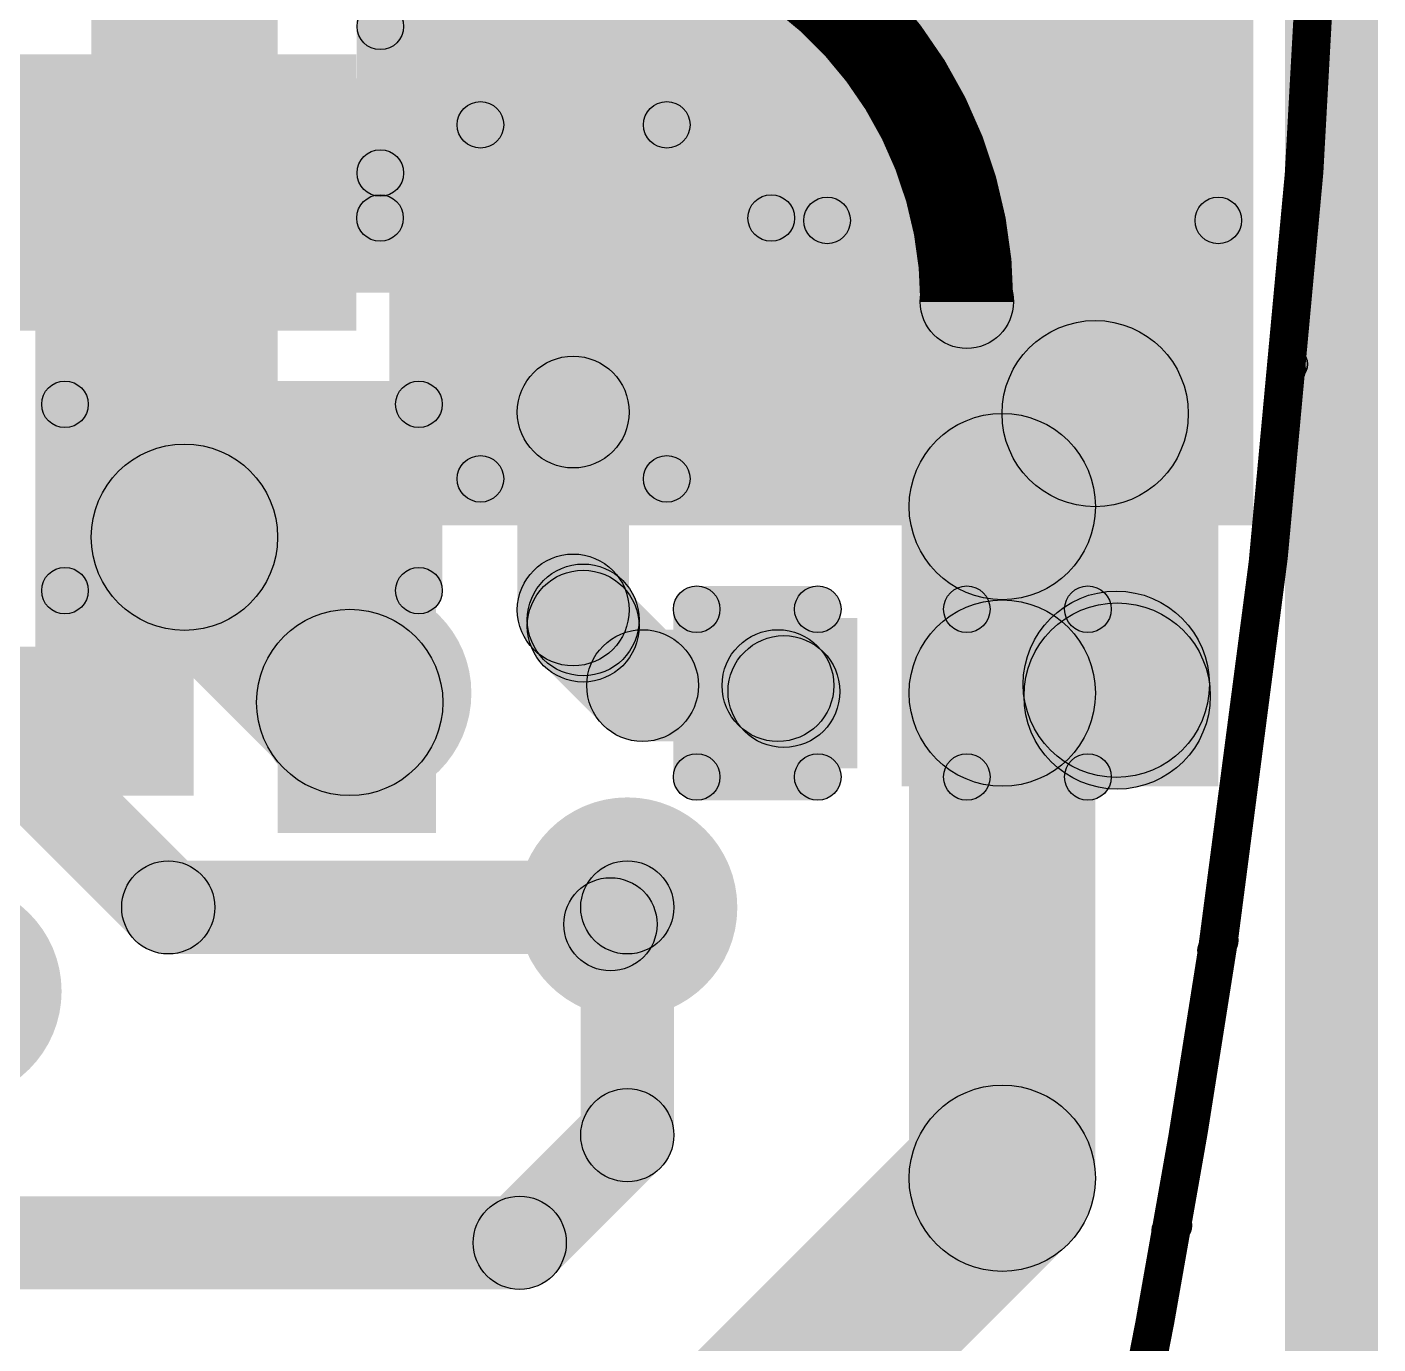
# Model space of a CAD drawing. Header units: millimetres. Extents: x -0.55 to 1.07, y -0.21 to 1.95.
# Drawn here: x 0.7521 to 0.8971, y 0.4351 to 0.5765 of the extents above; entities that cross this region are included whole.
import ezdxf

# ---------------------------------------------------------------- set-up
doc = ezdxf.new("R2010")
doc.units = ezdxf.units.MM
doc.header["$MEASUREMENT"] = 0
for name, color, linetype in [('BottomLayer', 5, 'Continuous'), ('BottomOverlay', 54, 'Continuous'), ('BottomPaste', 16, 'Continuous'), ('BottomSolder', 6, 'Continuous'), ('Mechanical1', 6, 'Continuous'), ('Mechanical2', 216, 'Continuous'), ('TopLayer', 1, 'Continuous'), ('TopOverlay', 2, 'Continuous'), ('TopPaste', 8, 'Continuous'), ('TopSolder', 216, 'Continuous'), ('ViaHoleLayer', 16, 'Continuous')]:
    doc.layers.add(name, color=color, linetype=linetype)

# ---------------------------------------------------------------- blocks, each defined once
blk = doc.blocks.new('R___0201_7')
at = {"layer": 'TopLayer'}
for points in [[(-0.01614, 0.00728), (-0.00551, 0.00728), (-0.00551, -0.00728), (-0.01614, -0.00728)], [(0.00551, 0.00728), (0.01614, 0.00728), (0.01614, -0.00728), (0.00551, -0.00728)]]:
    blk.add_hatch(color=1, dxfattribs=at).paths.add_polyline_path(points)
at = {"layer": 'TopOverlay'}
h = blk.add_hatch(color=2, dxfattribs=at)
edge = h.paths.add_edge_path()
edge.add_arc((-0.019, 0.01), 0.0025, 0, 360)
h = blk.add_hatch(color=2, dxfattribs=at)
edge = h.paths.add_edge_path()
edge.add_arc((-0.019, 0.01), 0.0025, 0, 360)
for points in [[(0.019, 0.0125), (0.019, 0.0075), (-0.019, 0.0075), (-0.019, 0.0125)], [(-0.0215, 0.01), (-0.0165, 0.01), (-0.0165, -0.01), (-0.0215, -0.01)], [(0.0165, 0.01), (0.0215, 0.01), (0.0215, -0.01), (0.0165, -0.01)], [(0.019, -0.0075), (0.019, -0.0125), (-0.019, -0.0125), (-0.019, -0.0075)]]:
    blk.add_hatch(color=2, dxfattribs=at).paths.add_polyline_path(points)
h = blk.add_hatch(color=2, dxfattribs=at)
edge = h.paths.add_edge_path()
edge.add_arc((0.019, 0.01), 0.0025, 0, 360)
h = blk.add_hatch(color=2, dxfattribs=at)
edge = h.paths.add_edge_path()
edge.add_arc((0.019, 0.01), 0.0025, 0, 360)
h = blk.add_hatch(color=2, dxfattribs=at)
edge = h.paths.add_edge_path()
edge.add_arc((-0.019, -0.01), 0.0025, 0, 360)
h = blk.add_hatch(color=2, dxfattribs=at)
edge = h.paths.add_edge_path()
edge.add_arc((-0.019, -0.01), 0.0025, 0, 360)
h = blk.add_hatch(color=2, dxfattribs=at)
edge = h.paths.add_edge_path()
edge.add_arc((0.019, -0.01), 0.0025, 0, 360)
h = blk.add_hatch(color=2, dxfattribs=at)
edge = h.paths.add_edge_path()
edge.add_arc((0.019, -0.01), 0.0025, 0, 360)
at = {"layer": 'TopPaste'}
for points in [[(-0.01614, 0.00728), (-0.00551, 0.00728), (-0.00551, -0.00728), (-0.01614, -0.00728)], [(0.00551, 0.00728), (0.01614, 0.00728), (0.01614, -0.00728), (0.00551, -0.00728)]]:
    blk.add_hatch(color=8, dxfattribs=at).paths.add_polyline_path(points)
at = {"layer": 'TopSolder'}
for points in [[(-0.02014, 0.01128), (-0.00151, 0.01128), (-0.00151, -0.01128), (-0.02014, -0.01128)], [(0.00151, 0.01128), (0.02014, 0.01128), (0.02014, -0.01128), (0.00151, -0.01128)]]:
    blk.add_hatch(color=216, dxfattribs=at).paths.add_polyline_path(points)
at = {"layer": 'TopOverlay'}
for centre in [(-0.019, 0.01), (-0.019, 0.01), (0.019, 0.01), (0.019, 0.01), (-0.019, -0.01), (-0.019, -0.01), (0.019, -0.01), (0.019, -0.01)]:
    blk.add_circle(centre, 0.0025, dxfattribs=at)
blk = doc.blocks.new('TPS61089RNRT_42')
at = {"layer": 'TopLayer'}
for points in [[(-0.01969, 0.04724), (0.01969, 0.04724), (0.01969, 0.00787), (-0.01969, 0.00787)], [(-0.05709, 0.03445), (-0.03543, 0.03445), (-0.03543, 0.02461), (-0.05709, 0.02461)], [(0.03543, 0.03445), (0.05709, 0.03445), (0.05709, 0.02461), (0.03543, 0.02461)], [(-0.05709, 0.01476), (-0.03543, 0.01476), (-0.03543, 0.00492), (-0.05709, 0.00492)], [(0.03543, 0.01476), (0.05709, 0.01476), (0.05709, 0.00492), (0.03543, 0.00492)], [(-0.05709, -0.00492), (-0.03543, -0.00492), (-0.03543, -0.01476), (-0.05709, -0.01476)], [(0.03543, -0.00492), (0.05709, -0.00492), (0.05709, -0.01476), (0.03543, -0.01476)], [(-0.02067, -0.00787), (-0.00689, -0.00787), (-0.00689, -0.04724), (-0.02067, -0.04724)], [(0.00689, -0.00787), (0.02067, -0.00787), (0.02067, -0.04724), (0.00689, -0.04724)], [(-0.05709, -0.02461), (-0.03543, -0.02461), (-0.03543, -0.03445), (-0.05709, -0.03445)], [(0.03543, -0.02461), (0.05709, -0.02461), (0.05709, -0.03445), (0.03543, -0.03445)]]:
    blk.add_hatch(color=1, dxfattribs=at).paths.add_polyline_path(points)
at = {"layer": 'TopOverlay'}
h = blk.add_hatch(color=2, dxfattribs=at)
edge = h.paths.add_edge_path()
edge.add_arc((-0.048, 0.051), 0.0025, 0, 360)
h = blk.add_hatch(color=2, dxfattribs=at)
edge = h.paths.add_edge_path()
edge.add_arc((-0.042, 0.051), 0.0025, 0, 360)
h = blk.add_hatch(color=2, dxfattribs=at)
edge = h.paths.add_edge_path()
edge.add_arc((-0.0445, 0.04194), 0.0025, 0, 360)
for points in [[(-0.0445, 0.03944), (-0.0445, 0.04444), (-0.02731, 0.04444), (-0.02731, 0.03944)], [(0.02693, 0.03925), (0.02693, 0.04425), (0.04412, 0.04425), (0.04412, 0.03925)], [(-0.04417, -0.04353), (-0.04417, -0.03853), (-0.02843, -0.03853), (-0.02843, -0.04353)], [(0.02897, -0.04365), (0.02897, -0.03865), (0.04436, -0.03865), (0.04436, -0.04365)]]:
    blk.add_hatch(color=2, dxfattribs=at).paths.add_polyline_path(points)
h = blk.add_hatch(color=2, dxfattribs=at)
edge = h.paths.add_edge_path()
edge.add_arc((-0.02731, 0.04194), 0.0025, 0, 360)
h = blk.add_hatch(color=2, dxfattribs=at)
edge = h.paths.add_edge_path()
edge.add_arc((0.02693, 0.04175), 0.0025, 0, 360)
h = blk.add_hatch(color=2, dxfattribs=at)
edge = h.paths.add_edge_path()
edge.add_arc((0.04412, 0.04175), 0.0025, 0, 360)
h = blk.add_hatch(color=2, dxfattribs=at)
edge = h.paths.add_edge_path()
edge.add_arc((-0.04417, -0.04103), 0.0025, 0, 360)
h = blk.add_hatch(color=2, dxfattribs=at)
edge = h.paths.add_edge_path()
edge.add_arc((-0.02843, -0.04103), 0.0025, 0, 360)
h = blk.add_hatch(color=2, dxfattribs=at)
edge = h.paths.add_edge_path()
edge.add_arc((0.02897, -0.04115), 0.0025, 0, 360)
h = blk.add_hatch(color=2, dxfattribs=at)
edge = h.paths.add_edge_path()
edge.add_arc((0.04436, -0.04115), 0.0025, 0, 360)
at = {"layer": 'TopPaste'}
for points in [[(-0.01969, 0.04724), (0.01969, 0.04724), (0.01969, 0.00787), (-0.01969, 0.00787)], [(-0.05709, 0.03445), (-0.03543, 0.03445), (-0.03543, 0.02461), (-0.05709, 0.02461)], [(0.03543, 0.03445), (0.05709, 0.03445), (0.05709, 0.02461), (0.03543, 0.02461)], [(-0.05709, 0.01476), (-0.03543, 0.01476), (-0.03543, 0.00492), (-0.05709, 0.00492)], [(0.03543, 0.01476), (0.05709, 0.01476), (0.05709, 0.00492), (0.03543, 0.00492)], [(-0.05709, -0.00492), (-0.03543, -0.00492), (-0.03543, -0.01476), (-0.05709, -0.01476)], [(0.03543, -0.00492), (0.05709, -0.00492), (0.05709, -0.01476), (0.03543, -0.01476)], [(-0.02067, -0.00787), (-0.00689, -0.00787), (-0.00689, -0.04724), (-0.02067, -0.04724)], [(0.00689, -0.00787), (0.02067, -0.00787), (0.02067, -0.04724), (0.00689, -0.04724)], [(-0.05709, -0.02461), (-0.03543, -0.02461), (-0.03543, -0.03445), (-0.05709, -0.03445)], [(0.03543, -0.02461), (0.05709, -0.02461), (0.05709, -0.03445), (0.03543, -0.03445)]]:
    blk.add_hatch(color=8, dxfattribs=at).paths.add_polyline_path(points)
at = {"layer": 'TopSolder'}
for points in [[(-0.02369, 0.05124), (0.02369, 0.05124), (0.02369, 0.00387), (-0.02369, 0.00387)], [(-0.06109, 0.03845), (-0.03143, 0.03845), (-0.03143, 0.02061), (-0.06109, 0.02061)], [(0.03143, 0.03845), (0.06109, 0.03845), (0.06109, 0.02061), (0.03143, 0.02061)], [(-0.06109, 0.01876), (-0.03143, 0.01876), (-0.03143, 0.00092), (-0.06109, 0.00092)], [(0.03143, 0.01876), (0.06109, 0.01876), (0.06109, 0.00092), (0.03143, 0.00092)], [(-0.06109, -0.00092), (-0.03143, -0.00092), (-0.03143, -0.01876), (-0.06109, -0.01876)], [(0.03143, -0.00092), (0.06109, -0.00092), (0.06109, -0.01876), (0.03143, -0.01876)], [(-0.02467, -0.00387), (-0.00289, -0.00387), (-0.00289, -0.05124), (-0.02467, -0.05124)], [(0.00289, -0.00387), (0.02467, -0.00387), (0.02467, -0.05124), (0.00289, -0.05124)], [(-0.06109, -0.02061), (-0.03143, -0.02061), (-0.03143, -0.03845), (-0.06109, -0.03845)], [(0.03143, -0.02061), (0.06109, -0.02061), (0.06109, -0.03845), (0.03143, -0.03845)]]:
    blk.add_hatch(color=216, dxfattribs=at).paths.add_polyline_path(points)
at = {"layer": 'TopOverlay', "const_width": 0.005}
blk.add_lwpolyline([(-0.042, 0.051, 1), (-0.048, 0.051, 1)], format="xyb", close=True, dxfattribs=at)
at = {"layer": 'TopOverlay'}
for centre in [(-0.048, 0.051), (-0.042, 0.051), (-0.0445, 0.04194), (-0.02731, 0.04194), (0.02693, 0.04175), (0.04412, 0.04175), (-0.04417, -0.04103), (-0.02843, -0.04103), (0.02897, -0.04115), (0.04436, -0.04115)]:
    blk.add_circle(centre, 0.0025, dxfattribs=at)
blk = doc.blocks.new('R___0201_59')
at = {"layer": 'TopLayer'}
for points in [[(-0.01614, 0.00728), (-0.00551, 0.00728), (-0.00551, -0.00728), (-0.01614, -0.00728)], [(0.00551, 0.00728), (0.01614, 0.00728), (0.01614, -0.00728), (0.00551, -0.00728)]]:
    blk.add_hatch(color=1, dxfattribs=at).paths.add_polyline_path(points)
at = {"layer": 'TopOverlay'}
h = blk.add_hatch(color=2, dxfattribs=at)
edge = h.paths.add_edge_path()
edge.add_arc((-0.019, 0.01), 0.0025, 0, 360)
h = blk.add_hatch(color=2, dxfattribs=at)
edge = h.paths.add_edge_path()
edge.add_arc((-0.019, 0.01), 0.0025, 0, 360)
for points in [[(0.019, 0.0125), (0.019, 0.0075), (-0.019, 0.0075), (-0.019, 0.0125)], [(-0.0165, -0.01), (-0.0215, -0.01), (-0.0215, 0.01), (-0.0165, 0.01)], [(0.0215, -0.01), (0.0165, -0.01), (0.0165, 0.01), (0.0215, 0.01)], [(0.019, -0.0075), (0.019, -0.0125), (-0.019, -0.0125), (-0.019, -0.0075)]]:
    blk.add_hatch(color=2, dxfattribs=at).paths.add_polyline_path(points)
h = blk.add_hatch(color=2, dxfattribs=at)
edge = h.paths.add_edge_path()
edge.add_arc((0.019, 0.01), 0.0025, 0, 360)
h = blk.add_hatch(color=2, dxfattribs=at)
edge = h.paths.add_edge_path()
edge.add_arc((0.019, 0.01), 0.0025, 0, 360)
h = blk.add_hatch(color=2, dxfattribs=at)
edge = h.paths.add_edge_path()
edge.add_arc((-0.019, -0.01), 0.0025, 0, 360)
h = blk.add_hatch(color=2, dxfattribs=at)
edge = h.paths.add_edge_path()
edge.add_arc((-0.019, -0.01), 0.0025, 0, 360)
h = blk.add_hatch(color=2, dxfattribs=at)
edge = h.paths.add_edge_path()
edge.add_arc((0.019, -0.01), 0.0025, 0, 360)
h = blk.add_hatch(color=2, dxfattribs=at)
edge = h.paths.add_edge_path()
edge.add_arc((0.019, -0.01), 0.0025, 0, 360)
at = {"layer": 'TopPaste'}
for points in [[(-0.01614, 0.00728), (-0.00551, 0.00728), (-0.00551, -0.00728), (-0.01614, -0.00728)], [(0.00551, 0.00728), (0.01614, 0.00728), (0.01614, -0.00728), (0.00551, -0.00728)]]:
    blk.add_hatch(color=8, dxfattribs=at).paths.add_polyline_path(points)
at = {"layer": 'TopSolder'}
for points in [[(-0.02014, 0.01128), (-0.00151, 0.01128), (-0.00151, -0.01128), (-0.02014, -0.01128)], [(0.00151, 0.01128), (0.02014, 0.01128), (0.02014, -0.01128), (0.00151, -0.01128)]]:
    blk.add_hatch(color=216, dxfattribs=at).paths.add_polyline_path(points)
at = {"layer": 'TopOverlay'}
for centre in [(-0.019, 0.01), (-0.019, 0.01), (0.019, 0.01), (0.019, 0.01), (-0.019, -0.01), (-0.019, -0.01), (0.019, -0.01), (0.019, -0.01)]:
    blk.add_circle(centre, 0.0025, dxfattribs=at)
blk = doc.blocks.new('C___0201_77')
at = {"layer": 'TopLayer'}
for points in [[(-0.01772, 0.00591), (-0.00591, 0.00591), (-0.00591, -0.00591), (-0.01772, -0.00591)], [(0.00591, 0.00591), (0.01772, 0.00591), (0.01772, -0.00591), (0.00591, -0.00591)]]:
    blk.add_hatch(color=1, dxfattribs=at).paths.add_polyline_path(points)
at = {"layer": 'TopOverlay'}
h = blk.add_hatch(color=2, dxfattribs=at)
edge = h.paths.add_edge_path()
edge.add_arc((-0.021, 0.009), 0.0025, 0, 360)
h = blk.add_hatch(color=2, dxfattribs=at)
edge = h.paths.add_edge_path()
edge.add_arc((-0.021, 0.009), 0.0025, 0, 360)
for points in [[(-0.008, 0.0115), (-0.008, 0.0065), (-0.021, 0.0065), (-0.021, 0.0115)], [(0.021, 0.0115), (0.021, 0.0065), (0.008, 0.0065), (0.008, 0.0115)], [(-0.0235, 0.009), (-0.0185, 0.009), (-0.0185, -0.009), (-0.0235, -0.009)], [(0.0185, 0.009), (0.0235, 0.009), (0.0235, -0.009), (0.0185, -0.009)], [(-0.008, -0.0065), (-0.008, -0.0115), (-0.021, -0.0115), (-0.021, -0.0065)], [(0.021, -0.0065), (0.021, -0.0115), (0.008, -0.0115), (0.008, -0.0065)]]:
    blk.add_hatch(color=2, dxfattribs=at).paths.add_polyline_path(points)
h = blk.add_hatch(color=2, dxfattribs=at)
edge = h.paths.add_edge_path()
edge.add_arc((-0.008, 0.009), 0.0025, 0, 360)
h = blk.add_hatch(color=2, dxfattribs=at)
edge = h.paths.add_edge_path()
edge.add_arc((0.008, 0.009), 0.0025, 0, 360)
h = blk.add_hatch(color=2, dxfattribs=at)
edge = h.paths.add_edge_path()
edge.add_arc((0.021, 0.009), 0.0025, 0, 360)
h = blk.add_hatch(color=2, dxfattribs=at)
edge = h.paths.add_edge_path()
edge.add_arc((0.021, 0.009), 0.0025, 0, 360)
h = blk.add_hatch(color=2, dxfattribs=at)
edge = h.paths.add_edge_path()
edge.add_arc((-0.021, -0.009), 0.0025, 0, 360)
h = blk.add_hatch(color=2, dxfattribs=at)
edge = h.paths.add_edge_path()
edge.add_arc((-0.021, -0.009), 0.0025, 0, 360)
h = blk.add_hatch(color=2, dxfattribs=at)
edge = h.paths.add_edge_path()
edge.add_arc((-0.008, -0.009), 0.0025, 0, 360)
h = blk.add_hatch(color=2, dxfattribs=at)
edge = h.paths.add_edge_path()
edge.add_arc((0.008, -0.009), 0.0025, 0, 360)
h = blk.add_hatch(color=2, dxfattribs=at)
edge = h.paths.add_edge_path()
edge.add_arc((0.021, -0.009), 0.0025, 0, 360)
h = blk.add_hatch(color=2, dxfattribs=at)
edge = h.paths.add_edge_path()
edge.add_arc((0.021, -0.009), 0.0025, 0, 360)
at = {"layer": 'TopPaste'}
for points in [[(-0.01772, 0.00591), (-0.00591, 0.00591), (-0.00591, -0.00591), (-0.01772, -0.00591)], [(0.00591, 0.00591), (0.01772, 0.00591), (0.01772, -0.00591), (0.00591, -0.00591)]]:
    blk.add_hatch(color=8, dxfattribs=at).paths.add_polyline_path(points)
at = {"layer": 'TopSolder'}
for points in [[(-0.01988, 0.00807), (-0.00374, 0.00807), (-0.00374, -0.00807), (-0.01988, -0.00807)], [(0.00374, 0.00807), (0.01988, 0.00807), (0.01988, -0.00807), (0.00374, -0.00807)]]:
    blk.add_hatch(color=216, dxfattribs=at).paths.add_polyline_path(points)
at = {"layer": 'TopOverlay'}
for centre in [(-0.021, 0.009), (-0.021, 0.009), (-0.008, 0.009), (0.008, 0.009), (0.021, 0.009), (0.021, 0.009), (-0.021, -0.009), (-0.021, -0.009), (-0.008, -0.009), (0.008, -0.009), (0.021, -0.009), (0.021, -0.009)]:
    blk.add_circle(centre, 0.0025, dxfattribs=at)
blk = doc.blocks.new('C__0603_B_80')
at = {"layer": 'BottomLayer'}
for points in [[(-0.045, -0.0175), (-0.045, 0.0175), (-0.015, 0.0175), (-0.015, -0.0175)], [(0.015, -0.0175), (0.015, 0.0175), (0.045, 0.0175), (0.045, -0.0175)]]:
    blk.add_hatch(color=5, dxfattribs=at).paths.add_polyline_path(points)
at = {"layer": 'BottomOverlay'}
h = blk.add_hatch(color=54, dxfattribs=at)
edge = h.paths.add_edge_path()
edge.add_arc((-0.049, 0.021), 0.0025, 0, 360)
h = blk.add_hatch(color=54, dxfattribs=at)
edge = h.paths.add_edge_path()
edge.add_arc((-0.049, 0.021), 0.0025, 0, 360)
for points in [[(-0.049, 0.0185), (-0.049, 0.0235), (-0.018, 0.0235), (-0.018, 0.0185)], [(0.018, 0.0185), (0.018, 0.0235), (0.049, 0.0235), (0.049, 0.0185)], [(-0.0515, 0.021), (-0.0465, 0.021), (-0.0465, -0.021), (-0.0515, -0.021)], [(0.0465, 0.021), (0.0515, 0.021), (0.0515, -0.021), (0.0465, -0.021)], [(-0.049, -0.0235), (-0.049, -0.0185), (-0.018, -0.0185), (-0.018, -0.0235)], [(0.018, -0.0235), (0.018, -0.0185), (0.049, -0.0185), (0.049, -0.0235)]]:
    blk.add_hatch(color=54, dxfattribs=at).paths.add_polyline_path(points)
h = blk.add_hatch(color=54, dxfattribs=at)
edge = h.paths.add_edge_path()
edge.add_arc((-0.018, 0.021), 0.0025, 0, 360)
h = blk.add_hatch(color=54, dxfattribs=at)
edge = h.paths.add_edge_path()
edge.add_arc((0.018, 0.021), 0.0025, 0, 360)
h = blk.add_hatch(color=54, dxfattribs=at)
edge = h.paths.add_edge_path()
edge.add_arc((0.049, 0.021), 0.0025, 0, 360)
h = blk.add_hatch(color=54, dxfattribs=at)
edge = h.paths.add_edge_path()
edge.add_arc((0.049, 0.021), 0.0025, 0, 360)
h = blk.add_hatch(color=54, dxfattribs=at)
edge = h.paths.add_edge_path()
edge.add_arc((-0.049, -0.021), 0.0025, 0, 360)
h = blk.add_hatch(color=54, dxfattribs=at)
edge = h.paths.add_edge_path()
edge.add_arc((-0.049, -0.021), 0.0025, 0, 360)
h = blk.add_hatch(color=54, dxfattribs=at)
edge = h.paths.add_edge_path()
edge.add_arc((-0.018, -0.021), 0.0025, 0, 360)
h = blk.add_hatch(color=54, dxfattribs=at)
edge = h.paths.add_edge_path()
edge.add_arc((0.018, -0.021), 0.0025, 0, 360)
h = blk.add_hatch(color=54, dxfattribs=at)
edge = h.paths.add_edge_path()
edge.add_arc((0.049, -0.021), 0.0025, 0, 360)
h = blk.add_hatch(color=54, dxfattribs=at)
edge = h.paths.add_edge_path()
edge.add_arc((0.049, -0.021), 0.0025, 0, 360)
at = {"layer": 'BottomPaste'}
for points in [[(-0.045, -0.0175), (-0.045, 0.0175), (-0.015, 0.0175), (-0.015, -0.0175)], [(0.015, -0.0175), (0.015, 0.0175), (0.045, 0.0175), (0.045, -0.0175)]]:
    blk.add_hatch(color=16, dxfattribs=at).paths.add_polyline_path(points)
at = {"layer": 'BottomSolder'}
for points in [[(-0.04736, -0.01986), (-0.04736, 0.01986), (-0.01264, 0.01986), (-0.01264, -0.01986)], [(0.01264, -0.01986), (0.01264, 0.01986), (0.04736, 0.01986), (0.04736, -0.01986)]]:
    blk.add_hatch(color=6, dxfattribs=at).paths.add_polyline_path(points)
at = {"layer": 'BottomOverlay'}
for centre in [(-0.049, 0.021), (-0.049, 0.021), (-0.018, 0.021), (0.018, 0.021), (0.049, 0.021), (0.049, 0.021), (-0.049, -0.021), (-0.049, -0.021), (-0.018, -0.021), (0.018, -0.021), (0.049, -0.021), (0.049, -0.021)]:
    blk.add_circle(centre, 0.0025, dxfattribs=at)
blk = doc.blocks.new('C__0603_B_81')
at = {"layer": 'BottomLayer'}
for points in [[(-0.045, -0.0175), (-0.045, 0.0175), (-0.015, 0.0175), (-0.015, -0.0175)], [(0.015, -0.0175), (0.015, 0.0175), (0.045, 0.0175), (0.045, -0.0175)]]:
    blk.add_hatch(color=5, dxfattribs=at).paths.add_polyline_path(points)
at = {"layer": 'BottomOverlay'}
h = blk.add_hatch(color=54, dxfattribs=at)
edge = h.paths.add_edge_path()
edge.add_arc((-0.049, 0.021), 0.0025, 0, 360)
h = blk.add_hatch(color=54, dxfattribs=at)
edge = h.paths.add_edge_path()
edge.add_arc((-0.049, 0.021), 0.0025, 0, 360)
for points in [[(-0.049, 0.0185), (-0.049, 0.0235), (-0.018, 0.0235), (-0.018, 0.0185)], [(0.018, 0.0185), (0.018, 0.0235), (0.049, 0.0235), (0.049, 0.0185)], [(-0.0515, 0.021), (-0.0465, 0.021), (-0.0465, -0.021), (-0.0515, -0.021)], [(0.0465, 0.021), (0.0515, 0.021), (0.0515, -0.021), (0.0465, -0.021)], [(-0.049, -0.0235), (-0.049, -0.0185), (-0.018, -0.0185), (-0.018, -0.0235)], [(0.018, -0.0235), (0.018, -0.0185), (0.049, -0.0185), (0.049, -0.0235)]]:
    blk.add_hatch(color=54, dxfattribs=at).paths.add_polyline_path(points)
h = blk.add_hatch(color=54, dxfattribs=at)
edge = h.paths.add_edge_path()
edge.add_arc((-0.018, 0.021), 0.0025, 0, 360)
h = blk.add_hatch(color=54, dxfattribs=at)
edge = h.paths.add_edge_path()
edge.add_arc((0.018, 0.021), 0.0025, 0, 360)
h = blk.add_hatch(color=54, dxfattribs=at)
edge = h.paths.add_edge_path()
edge.add_arc((0.049, 0.021), 0.0025, 0, 360)
h = blk.add_hatch(color=54, dxfattribs=at)
edge = h.paths.add_edge_path()
edge.add_arc((0.049, 0.021), 0.0025, 0, 360)
h = blk.add_hatch(color=54, dxfattribs=at)
edge = h.paths.add_edge_path()
edge.add_arc((-0.049, -0.021), 0.0025, 0, 360)
h = blk.add_hatch(color=54, dxfattribs=at)
edge = h.paths.add_edge_path()
edge.add_arc((-0.049, -0.021), 0.0025, 0, 360)
h = blk.add_hatch(color=54, dxfattribs=at)
edge = h.paths.add_edge_path()
edge.add_arc((-0.018, -0.021), 0.0025, 0, 360)
h = blk.add_hatch(color=54, dxfattribs=at)
edge = h.paths.add_edge_path()
edge.add_arc((0.018, -0.021), 0.0025, 0, 360)
h = blk.add_hatch(color=54, dxfattribs=at)
edge = h.paths.add_edge_path()
edge.add_arc((0.049, -0.021), 0.0025, 0, 360)
h = blk.add_hatch(color=54, dxfattribs=at)
edge = h.paths.add_edge_path()
edge.add_arc((0.049, -0.021), 0.0025, 0, 360)
at = {"layer": 'BottomPaste'}
for points in [[(-0.045, -0.0175), (-0.045, 0.0175), (-0.015, 0.0175), (-0.015, -0.0175)], [(0.015, -0.0175), (0.015, 0.0175), (0.045, 0.0175), (0.045, -0.0175)]]:
    blk.add_hatch(color=16, dxfattribs=at).paths.add_polyline_path(points)
at = {"layer": 'BottomSolder'}
for points in [[(-0.04736, -0.01986), (-0.04736, 0.01986), (-0.01264, 0.01986), (-0.01264, -0.01986)], [(0.01264, -0.01986), (0.01264, 0.01986), (0.04736, 0.01986), (0.04736, -0.01986)]]:
    blk.add_hatch(color=6, dxfattribs=at).paths.add_polyline_path(points)
at = {"layer": 'BottomOverlay'}
for centre in [(-0.049, 0.021), (-0.049, 0.021), (-0.018, 0.021), (0.018, 0.021), (0.049, 0.021), (0.049, 0.021), (-0.049, -0.021), (-0.049, -0.021), (-0.018, -0.021), (0.018, -0.021), (0.049, -0.021), (0.049, -0.021)]:
    blk.add_circle(centre, 0.0025, dxfattribs=at)

msp = doc.modelspace()

# ---------------------------------------------------------------- hatches: boundary and pattern name
at = {"layer": 'BottomLayer'}
for points in [[(0.779, 0.52174), (0.759, 0.52174), (0.759, 0.64144), (0.779, 0.64144)], [(0.88378, 0.593), (0.791, 0.593), (0.791, 0.523), (0.88378, 0.523)], [(0.76193, 0.51467), (0.77607, 0.52881), (0.79381, 0.51107), (0.77967, 0.49693)], [(0.74266, 0.49953), (0.74973, 0.5066), (0.7708, 0.48554), (0.76372, 0.47846)], [(0.76726, 0.477), (0.76726, 0.487), (0.81655, 0.487), (0.81655, 0.477)], [(0.81828, 0.47665), (0.81121, 0.48372), (0.81302, 0.48554), (0.82009, 0.47846)]]:
    msp.add_hatch(color=5, dxfattribs=at).paths.add_polyline_path(points)
h = msp.add_hatch(color=5, dxfattribs=at)
edge = h.paths.add_edge_path()
edge.add_arc((0.83911, 0.535), 0.01181, 0, 360)
h = msp.add_hatch(color=5, dxfattribs=at)
edge = h.paths.add_edge_path()
edge.add_arc((0.86678, 0.535), 0.01181, 0, 360)
h = msp.add_hatch(color=5, dxfattribs=at)
edge = h.paths.add_edge_path()
edge.add_arc((0.769, 0.52174), 0.01, 0, 360)
h = msp.add_hatch(color=5, dxfattribs=at)
edge = h.paths.add_edge_path()
edge.add_arc((0.769, 0.52174), 0.01, 0, 360)
h = msp.add_hatch(color=5, dxfattribs=at)
edge = h.paths.add_edge_path()
edge.add_arc((0.788, 0.505), 0.01181, 0, 360)
h = msp.add_hatch(color=5, dxfattribs=at)
edge = h.paths.add_edge_path()
edge.add_arc((0.78674, 0.504), 0.01, 0, 360)
h = msp.add_hatch(color=5, dxfattribs=at)
edge = h.paths.add_edge_path()
edge.add_arc((0.81655, 0.482), 0.01181, 0, 360)
h = msp.add_hatch(color=5, dxfattribs=at)
edge = h.paths.add_edge_path()
edge.add_arc((0.76726, 0.482), 0.005, 0, 360)
h = msp.add_hatch(color=5, dxfattribs=at)
edge = h.paths.add_edge_path()
edge.add_arc((0.76726, 0.482), 0.005, 0, 360)
h = msp.add_hatch(color=5, dxfattribs=at)
edge = h.paths.add_edge_path()
edge.add_arc((0.81655, 0.482), 0.005, 0, 360)
h = msp.add_hatch(color=5, dxfattribs=at)
edge = h.paths.add_edge_path()
edge.add_arc((0.81655, 0.482), 0.005, 0, 360)
h = msp.add_hatch(color=5, dxfattribs=at)
edge = h.paths.add_edge_path()
edge.add_arc((0.744, 0.473), 0.01181, 0, 360)
h = msp.add_hatch(color=5, dxfattribs=at)
edge = h.paths.add_edge_path()
edge.add_arc((0.81474, 0.48019), 0.005, 0, 360)
at = {"layer": 'Mechanical1'}
msp.add_hatch(color=6, dxfattribs=at).paths.add_polyline_path([(0.89715, -0.158), (0.88715, -0.158), (0.88715, 0.62993), (0.89715, 0.62993)])
at = {"layer": 'Mechanical2'}
h = msp.add_hatch(color=216, dxfattribs=at)
edge = h.paths.add_edge_path()
edge.add_arc((0.88735, 0.53976), 0.00197, 0, 360)
h = msp.add_hatch(color=216, dxfattribs=at)
edge = h.paths.add_edge_path()
edge.add_arc((0.88736, 0.53976), 0.00197, 0, 360)
for points in [[(0.88631, 0.53809), (0.8884, 0.54143), (0.88841, 0.54143), (0.88632, 0.53809)], [(0.87863, 0.47581), (0.88095, 0.47899), (0.88096, 0.47898), (0.87864, 0.4758)], [(0.87365, 0.44579), (0.87611, 0.44886), (0.87612, 0.44886), (0.87366, 0.44578)]]:
    msp.add_hatch(color=216, dxfattribs=at).paths.add_polyline_path(points)
h = msp.add_hatch(color=216, dxfattribs=at)
edge = h.paths.add_edge_path()
edge.add_arc((0.87979, 0.4774), 0.00197, 0, 360)
h = msp.add_hatch(color=216, dxfattribs=at)
edge = h.paths.add_edge_path()
edge.add_arc((0.87979, 0.4774), 0.00197, 0, 360)
h = msp.add_hatch(color=216, dxfattribs=at)
edge = h.paths.add_edge_path()
edge.add_arc((0.87979, 0.47739), 0.00197, 0, 360)
h = msp.add_hatch(color=216, dxfattribs=at)
edge = h.paths.add_edge_path()
edge.add_arc((0.8798, 0.47739), 0.00197, 0, 360)
h = msp.add_hatch(color=216, dxfattribs=at)
edge = h.paths.add_edge_path()
edge.add_arc((0.87488, 0.44733), 0.00197, 0, 360)
h = msp.add_hatch(color=216, dxfattribs=at)
edge = h.paths.add_edge_path()
edge.add_arc((0.87489, 0.44732), 0.00197, 0, 360)
at = {"layer": 'TopLayer'}
for points in [[(0.87914, 0.50469), (0.85914, 0.50469), (0.85914, 0.76143), (0.87914, 0.76143)], [(0.772, 0.548), (0.819, 0.548), (0.819, 0.571), (0.772, 0.571)], [(0.753, 0.518), (0.766, 0.518), (0.766, 0.57), (0.753, 0.57)], [(0.846, 0.495), (0.88, 0.495), (0.88, 0.552), (0.846, 0.552)], [(0.86388, 0.51796), (0.84974, 0.5321), (0.85971, 0.54207), (0.87385, 0.52793)], [(0.85681, 0.53422), (0.87675, 0.53578), (0.87902, 0.50673), (0.85908, 0.50518)], [(0.753, 0.508), (0.77, 0.508), (0.77, 0.534), (0.753, 0.534)], [(0.779, 0.49), (0.796, 0.49), (0.796, 0.535), (0.779, 0.535)], [(0.81674, 0.51393), (0.80474, 0.51393), (0.80474, 0.53517), (0.81674, 0.53517)], [(0.86681, 0.505), (0.84681, 0.505), (0.84681, 0.52503), (0.86681, 0.52503)], [(0.8065, 0.50969), (0.81498, 0.51818), (0.81605, 0.51711), (0.80757, 0.50862)], [(0.80757, 0.50795), (0.81605, 0.51643), (0.82243, 0.51005), (0.81395, 0.50157)], [(0.81781, 0.51219), (0.80581, 0.51219), (0.80581, 0.51286), (0.81781, 0.51286)], [(0.81819, 0.49981), (0.81819, 0.51181), (0.83272, 0.51181), (0.83272, 0.49981)], [(0.73115, 0.494), (0.77, 0.494), (0.77, 0.51), (0.73115, 0.51)], [(0.82848, 0.50157), (0.83697, 0.51005), (0.8376, 0.50942), (0.82912, 0.50093)], [(0.85908, 0.50518), (0.87902, 0.50673), (0.87911, 0.50547), (0.85917, 0.50391)], [(0.86681, 0.45293), (0.84681, 0.45293), (0.84681, 0.505), (0.86681, 0.505)], [(0.87905, 0.50595), (0.85905, 0.50595), (0.85905, 0.50595), (0.87905, 0.50595)], [(0.82155, 0.45755), (0.81155, 0.45755), (0.81155, 0.482), (0.82155, 0.482)], [(0.81495, 0.39693), (0.80081, 0.41107), (0.84974, 0.46), (0.86388, 0.44586)], [(0.80854, 0.44246), (0.80146, 0.44954), (0.81302, 0.46109), (0.82009, 0.45402)], [(0.30193, 0.441), (0.30193, 0.451), (0.805, 0.451), (0.805, 0.441)]]:
    msp.add_hatch(color=1, dxfattribs=at).paths.add_polyline_path(points)
h = msp.add_hatch(color=1, dxfattribs=at)
edge = h.paths.add_edge_path()
edge.add_arc((0.853, 0.547), 0.005, 0, 360)
h = msp.add_hatch(color=1, dxfattribs=at)
edge = h.paths.add_edge_path()
edge.add_arc((0.83911, 0.535), 0.01181, 0, 360)
h = msp.add_hatch(color=1, dxfattribs=at)
edge = h.paths.add_edge_path()
edge.add_arc((0.86678, 0.535), 0.01181, 0, 360)
h = msp.add_hatch(color=1, dxfattribs=at)
edge = h.paths.add_edge_path()
edge.add_arc((0.86678, 0.535), 0.01, 0, 360)
h = msp.add_hatch(color=1, dxfattribs=at)
edge = h.paths.add_edge_path()
edge.add_arc((0.86678, 0.535), 0.01, 0, 360)
h = msp.add_hatch(color=1, dxfattribs=at)
edge = h.paths.add_edge_path()
edge.add_arc((0.81074, 0.53517), 0.006, 0, 360)
h = msp.add_hatch(color=1, dxfattribs=at)
edge = h.paths.add_edge_path()
edge.add_arc((0.85681, 0.52503), 0.01, 0, 360)
h = msp.add_hatch(color=1, dxfattribs=at)
edge = h.paths.add_edge_path()
edge.add_arc((0.85681, 0.52503), 0.01, 0, 360)
h = msp.add_hatch(color=1, dxfattribs=at)
edge = h.paths.add_edge_path()
edge.add_arc((0.81074, 0.51393), 0.006, 0, 360)
h = msp.add_hatch(color=1, dxfattribs=at)
edge = h.paths.add_edge_path()
edge.add_arc((0.81074, 0.51393), 0.006, 0, 360)
h = msp.add_hatch(color=1, dxfattribs=at)
edge = h.paths.add_edge_path()
edge.add_arc((0.81181, 0.51286), 0.006, 0, 360)
h = msp.add_hatch(color=1, dxfattribs=at)
edge = h.paths.add_edge_path()
edge.add_arc((0.81181, 0.51286), 0.006, 0, 360)
h = msp.add_hatch(color=1, dxfattribs=at)
edge = h.paths.add_edge_path()
edge.add_arc((0.81181, 0.51219), 0.006, 0, 360)
h = msp.add_hatch(color=1, dxfattribs=at)
edge = h.paths.add_edge_path()
edge.add_arc((0.81181, 0.51219), 0.006, 0, 360)
h = msp.add_hatch(color=1, dxfattribs=at)
edge = h.paths.add_edge_path()
edge.add_arc((0.788, 0.505), 0.01181, 0, 360)
h = msp.add_hatch(color=1, dxfattribs=at)
edge = h.paths.add_edge_path()
edge.add_arc((0.85681, 0.505), 0.01, 0, 360)
h = msp.add_hatch(color=1, dxfattribs=at)
edge = h.paths.add_edge_path()
edge.add_arc((0.85681, 0.505), 0.01, 0, 360)
h = msp.add_hatch(color=1, dxfattribs=at)
edge = h.paths.add_edge_path()
edge.add_arc((0.86905, 0.50595), 0.01, 0, 360)
h = msp.add_hatch(color=1, dxfattribs=at)
edge = h.paths.add_edge_path()
edge.add_arc((0.86905, 0.50595), 0.01, 0, 360)
h = msp.add_hatch(color=1, dxfattribs=at)
edge = h.paths.add_edge_path()
edge.add_arc((0.86905, 0.50595), 0.01, 0, 360)
h = msp.add_hatch(color=1, dxfattribs=at)
edge = h.paths.add_edge_path()
edge.add_arc((0.86905, 0.50595), 0.01, 0, 360)
h = msp.add_hatch(color=1, dxfattribs=at)
edge = h.paths.add_edge_path()
edge.add_arc((0.86914, 0.50469), 0.01, 0, 360)
h = msp.add_hatch(color=1, dxfattribs=at)
edge = h.paths.add_edge_path()
edge.add_arc((0.86914, 0.50469), 0.01, 0, 360)
h = msp.add_hatch(color=1, dxfattribs=at)
edge = h.paths.add_edge_path()
edge.add_arc((0.81819, 0.50581), 0.006, 0, 360)
h = msp.add_hatch(color=1, dxfattribs=at)
edge = h.paths.add_edge_path()
edge.add_arc((0.81819, 0.50581), 0.006, 0, 360)
h = msp.add_hatch(color=1, dxfattribs=at)
edge = h.paths.add_edge_path()
edge.add_arc((0.83272, 0.50581), 0.006, 0, 360)
h = msp.add_hatch(color=1, dxfattribs=at)
edge = h.paths.add_edge_path()
edge.add_arc((0.83272, 0.50581), 0.006, 0, 360)
h = msp.add_hatch(color=1, dxfattribs=at)
edge = h.paths.add_edge_path()
edge.add_arc((0.83336, 0.50517), 0.006, 0, 360)
h = msp.add_hatch(color=1, dxfattribs=at)
edge = h.paths.add_edge_path()
edge.add_arc((0.81655, 0.482), 0.01181, 0, 360)
h = msp.add_hatch(color=1, dxfattribs=at)
edge = h.paths.add_edge_path()
edge.add_arc((0.81655, 0.482), 0.005, 0, 360)
h = msp.add_hatch(color=1, dxfattribs=at)
edge = h.paths.add_edge_path()
edge.add_arc((0.744, 0.473), 0.01181, 0, 360)
h = msp.add_hatch(color=1, dxfattribs=at)
edge = h.paths.add_edge_path()
edge.add_arc((0.85681, 0.45293), 0.01, 0, 360)
h = msp.add_hatch(color=1, dxfattribs=at)
edge = h.paths.add_edge_path()
edge.add_arc((0.85681, 0.45293), 0.01, 0, 360)
h = msp.add_hatch(color=1, dxfattribs=at)
edge = h.paths.add_edge_path()
edge.add_arc((0.81655, 0.45755), 0.005, 0, 360)
h = msp.add_hatch(color=1, dxfattribs=at)
edge = h.paths.add_edge_path()
edge.add_arc((0.81655, 0.45755), 0.005, 0, 360)
h = msp.add_hatch(color=1, dxfattribs=at)
edge = h.paths.add_edge_path()
edge.add_arc((0.805, 0.446), 0.005, 0, 360)
h = msp.add_hatch(color=1, dxfattribs=at)
edge = h.paths.add_edge_path()
edge.add_arc((0.805, 0.446), 0.005, 0, 360)
at = {"layer": 'TopOverlay'}
h = msp.add_hatch(color=2, dxfattribs=at)
edge = h.paths.add_edge_path()
edge.add_arc((0.88759, 0.54033), 0.00197, 0, 360)
h = msp.add_hatch(color=2, dxfattribs=at)
edge = h.paths.add_edge_path()
edge.add_arc((0.8876, 0.5403), 0.00197, 0, 360)
for points in [[(0.88576, 0.53959), (0.88941, 0.54107), (0.88942, 0.54105), (0.88578, 0.53956)], [(0.87828, 0.47782), (0.88198, 0.47918), (0.88199, 0.47915), (0.87829, 0.47779)], [(0.87863, 0.47581), (0.88095, 0.47899), (0.88096, 0.47898), (0.87864, 0.4758)], [(0.8733, 0.44725), (0.87702, 0.44853), (0.87703, 0.4485), (0.87331, 0.44722)], [(0.87365, 0.44579), (0.87611, 0.44886), (0.87612, 0.44886), (0.87366, 0.44578)]]:
    msp.add_hatch(color=2, dxfattribs=at).paths.add_polyline_path(points)
h = msp.add_hatch(color=2, dxfattribs=at)
edge = h.paths.add_edge_path()
edge.add_arc((0.88013, 0.4785), 0.00197, 0, 360)
h = msp.add_hatch(color=2, dxfattribs=at)
edge = h.paths.add_edge_path()
edge.add_arc((0.88013, 0.4785), 0.00197, 0, 360)
h = msp.add_hatch(color=2, dxfattribs=at)
edge = h.paths.add_edge_path()
edge.add_arc((0.88013, 0.4785), 0.00197, 0, 360)
h = msp.add_hatch(color=2, dxfattribs=at)
edge = h.paths.add_edge_path()
edge.add_arc((0.88014, 0.47849), 0.00197, 0, 360)
h = msp.add_hatch(color=2, dxfattribs=at)
edge = h.paths.add_edge_path()
edge.add_arc((0.88014, 0.47849), 0.00197, 0, 360)
h = msp.add_hatch(color=2, dxfattribs=at)
edge = h.paths.add_edge_path()
edge.add_arc((0.88014, 0.47847), 0.00197, 0, 360)
h = msp.add_hatch(color=2, dxfattribs=at)
edge = h.paths.add_edge_path()
edge.add_arc((0.88014, 0.47847), 0.00197, 0, 360)
h = msp.add_hatch(color=2, dxfattribs=at)
edge = h.paths.add_edge_path()
edge.add_arc((0.88014, 0.47847), 0.00197, 0, 360)
h = msp.add_hatch(color=2, dxfattribs=at)
edge = h.paths.add_edge_path()
edge.add_arc((0.87979, 0.4774), 0.00197, 0, 360)
h = msp.add_hatch(color=2, dxfattribs=at)
edge = h.paths.add_edge_path()
edge.add_arc((0.87979, 0.4774), 0.00197, 0, 360)
h = msp.add_hatch(color=2, dxfattribs=at)
edge = h.paths.add_edge_path()
edge.add_arc((0.87979, 0.47739), 0.00197, 0, 360)
h = msp.add_hatch(color=2, dxfattribs=at)
edge = h.paths.add_edge_path()
edge.add_arc((0.8798, 0.47739), 0.00197, 0, 360)
h = msp.add_hatch(color=2, dxfattribs=at)
edge = h.paths.add_edge_path()
edge.add_arc((0.8798, 0.47739), 0.00197, 0, 360)
h = msp.add_hatch(color=2, dxfattribs=at)
edge = h.paths.add_edge_path()
edge.add_arc((0.87516, 0.44789), 0.00197, 0, 360)
h = msp.add_hatch(color=2, dxfattribs=at)
edge = h.paths.add_edge_path()
edge.add_arc((0.87517, 0.44786), 0.00197, 0, 360)
h = msp.add_hatch(color=2, dxfattribs=at)
edge = h.paths.add_edge_path()
edge.add_arc((0.87488, 0.44733), 0.00197, 0, 360)
h = msp.add_hatch(color=2, dxfattribs=at)
edge = h.paths.add_edge_path()
edge.add_arc((0.87489, 0.44732), 0.00197, 0, 360)
at = {"layer": 'ViaHoleLayer'}
h = msp.add_hatch(color=16, dxfattribs=at)
edge = h.paths.add_edge_path()
edge.add_arc((0.83911, 0.535), 0.00591, 0, 360)
h = msp.add_hatch(color=16, dxfattribs=at)
edge = h.paths.add_edge_path()
edge.add_arc((0.86678, 0.535), 0.00591, 0, 360)
h = msp.add_hatch(color=16, dxfattribs=at)
edge = h.paths.add_edge_path()
edge.add_arc((0.788, 0.505), 0.00591, 0, 360)
h = msp.add_hatch(color=16, dxfattribs=at)
edge = h.paths.add_edge_path()
edge.add_arc((0.81655, 0.482), 0.00591, 0, 360)

# ---------------------------------------------------------------- linework, layer by layer
at = {"layer": 'BottomLayer'}
for centre, radius in [((0.769, 0.52174), 0.01), ((0.769, 0.52174), 0.01), ((0.78674, 0.504), 0.01), ((0.76726, 0.482), 0.005), ((0.76726, 0.482), 0.005), ((0.81655, 0.482), 0.005), ((0.81655, 0.482), 0.005), ((0.81474, 0.48019), 0.005)]:
    msp.add_circle(centre, radius, dxfattribs=at)
at = {"layer": 'Mechanical2', "const_width": 0.00394}
for points in [[(0.89142, 0.60245, -0.028065), (0.87979, 0.47739)], [(0.87979, 0.4774, -0.013246), (0.86918, 0.4174)]]:
    msp.add_lwpolyline(points, format="xyb", dxfattribs=at)
at = {"layer": 'Mechanical2'}
for centre in [(0.88735, 0.53976), (0.88736, 0.53976), (0.87979, 0.4774), (0.87979, 0.4774), (0.87979, 0.47739), (0.8798, 0.47739), (0.87488, 0.44733), (0.87489, 0.44732)]:
    msp.add_circle(centre, 0.00197, dxfattribs=at)
at = {"layer": 'TopLayer', "const_width": 0.01}
msp.add_lwpolyline([(0.80878, 0.59122, -0.414214), (0.853, 0.547)], format="xyb", dxfattribs=at)
at = {"layer": 'TopLayer'}
for centre, radius in [((0.853, 0.547), 0.005), ((0.86678, 0.535), 0.01), ((0.86678, 0.535), 0.01), ((0.81074, 0.53517), 0.006), ((0.85681, 0.52503), 0.01), ((0.85681, 0.52503), 0.01), ((0.81074, 0.51393), 0.006), ((0.81074, 0.51393), 0.006), ((0.81181, 0.51286), 0.006), ((0.81181, 0.51286), 0.006), ((0.81181, 0.51219), 0.006), ((0.81181, 0.51219), 0.006), ((0.85681, 0.505), 0.01), ((0.85681, 0.505), 0.01), ((0.86905, 0.50595), 0.01), ((0.86905, 0.50595), 0.01), ((0.86905, 0.50595), 0.01), ((0.86905, 0.50595), 0.01), ((0.86914, 0.50469), 0.01), ((0.86914, 0.50469), 0.01), ((0.81819, 0.50581), 0.006), ((0.81819, 0.50581), 0.006), ((0.83272, 0.50581), 0.006), ((0.83272, 0.50581), 0.006), ((0.83336, 0.50517), 0.006), ((0.81655, 0.482), 0.005), ((0.85681, 0.45293), 0.01), ((0.85681, 0.45293), 0.01), ((0.81655, 0.45755), 0.005), ((0.81655, 0.45755), 0.005), ((0.805, 0.446), 0.005), ((0.805, 0.446), 0.005)]:
    msp.add_circle(centre, radius, dxfattribs=at)
at = {"layer": 'TopOverlay', "const_width": 0.00394}
for points in [[(0.89159, 0.60248, -0.027827), (0.88013, 0.4785)], [(0.8916, 0.60247, -0.027827), (0.88014, 0.47849)], [(0.8916, 0.60245, -0.027827), (0.88014, 0.47847)], [(0.88013, 0.4785, -0.013484), (0.86936, 0.41743)], [(0.88014, 0.47849, -0.013484), (0.86937, 0.41741)], [(0.88014, 0.47847, -0.013484), (0.86937, 0.4174)], [(0.87979, 0.4774, -0.013246), (0.86918, 0.4174)], [(0.8798, 0.47739, -0.013246), (0.86919, 0.41739)], [(0.87979, 0.47739, -0.013246), (0.86918, 0.41739)]]:
    msp.add_lwpolyline(points, format="xyb", dxfattribs=at)
at = {"layer": 'TopOverlay'}
for centre in [(0.88759, 0.54033), (0.8876, 0.5403), (0.88013, 0.4785), (0.88013, 0.4785), (0.88013, 0.4785), (0.88014, 0.47849), (0.88014, 0.47849), (0.88014, 0.47847), (0.88014, 0.47847), (0.88014, 0.47847), (0.87979, 0.4774), (0.87979, 0.4774), (0.87979, 0.47739), (0.8798, 0.47739), (0.8798, 0.47739), (0.87516, 0.44789), (0.87517, 0.44786), (0.87488, 0.44733), (0.87489, 0.44732)]:
    msp.add_circle(centre, 0.00197, dxfattribs=at)

# ---------------------------------------------------------------- block references
for name, p, rotation in [('TPS61089RNRT_42', (0.749, 0.605), 90), ('C__0603_B_80', (0.811, 0.605), 90), ('C__0603_B_81', (0.859, 0.60474), 90), ('R___0201_59', (0.81078, 0.547), 270), ('R___0201_7', (0.77517, 0.526), 180), ('C___0201_77', (0.845, 0.505), 180)]:
    msp.add_blockref(name, p, dxfattribs=dict(rotation=rotation))

doc.saveas('drawing.dxf')
